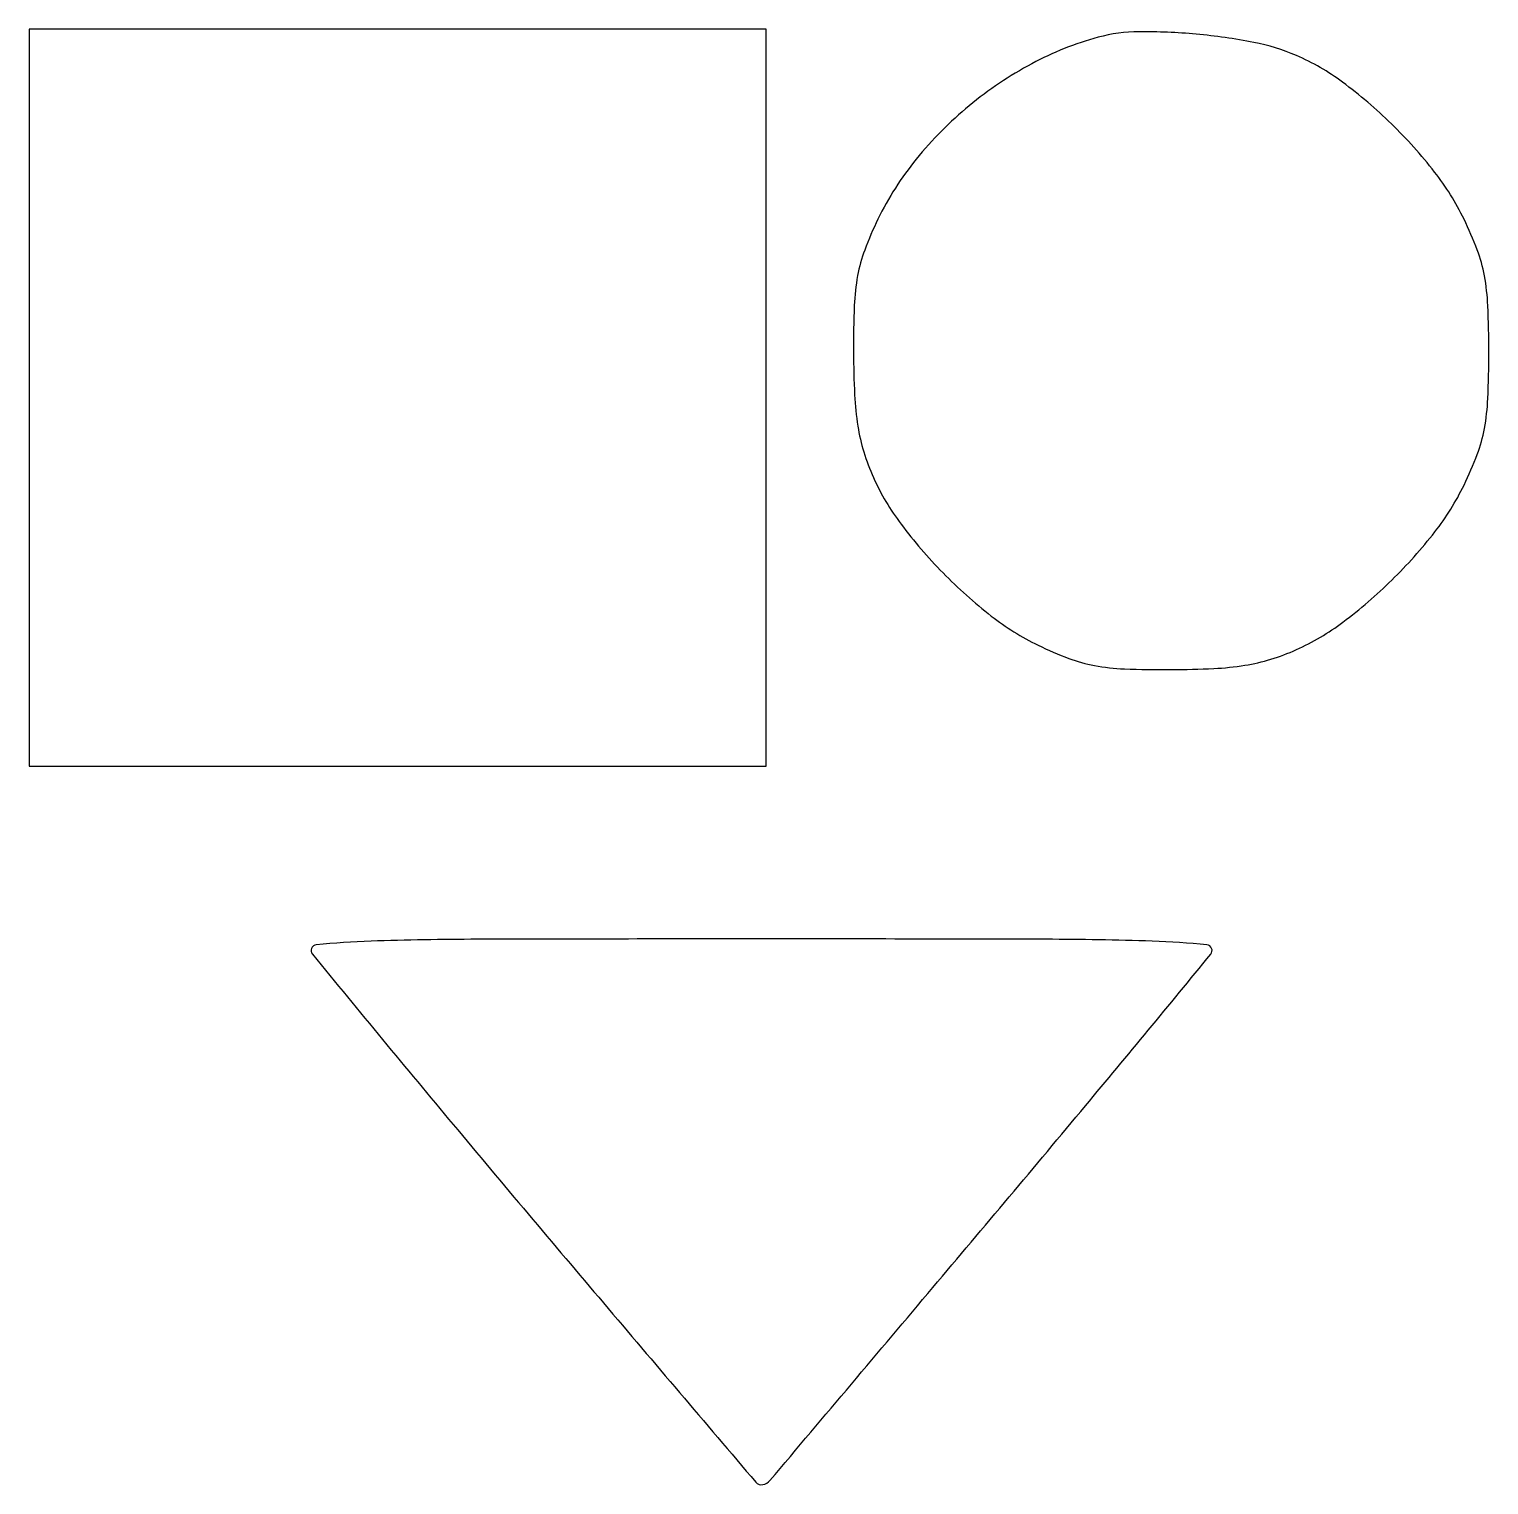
# Model space of a CAD drawing. Extents: x 20 to 180, y 20 to 180.
import ezdxf

# ---------------------------------------------------------------- set-up
doc = ezdxf.new("R2010")
doc.units = 0

msp = doc.modelspace()

# ---------------------------------------------------------------- linework, layer by layer
msp.add_lwpolyline([(20, 139.5), (20, 99), (60.5, 99), (101, 99), (101, 139.5), (101, 180), (60.5, 180), (20, 180)], close=True)
for points in [[(137.5, 179.110599, 0.057323), (130.190962, 176.201711, 0.049329), (123.32373, 171.585133, 0.04939), (117.502169, 165.719793, 0.057838), (113.290791, 159.111786, 0.022772), (111.834811, 155.727885, 0.044747), (111.050017, 152.907069, 0.036147), (110.688528, 149.623699, 0.010343), (110.602919, 144.5, 0.011026), (110.725457, 139.793634, 0.027506), (111.079399, 136.37217, 0.034803), (111.738381, 133.527739, 0.031707), (112.801297, 130.709242, 0.055201), (115.826668, 125.596427, 0.032941), (120.441437, 120.232456, 0.032865), (125.747702, 115.495495, 0.052851), (130.888214, 112.290791, 0.022772), (134.272115, 110.834811, 0.044747), (137.092931, 110.050017, 0.036147), (140.376301, 109.688528, 0.010343), (145.5, 109.602919, 0.011026), (150.206366, 109.725457, 0.027506), (153.62783, 110.079399, 0.034803), (156.472261, 110.738381, 0.031707), (159.290758, 111.801297, 0.055201), (164.403573, 114.826668, 0.032941), (169.767544, 119.441437, 0.032865), (174.504505, 124.747702, 0.052851), (177.709209, 129.888214, 0.022948), (179.159637, 133.262491, 0.043977), (179.951347, 136.099029, 0.035623), (180.326128, 139.399425, 0.010464), (180.432888, 144.5, 0.010464), (180.326128, 149.600575, 0.035623), (179.951347, 152.900971, 0.043977), (179.159637, 155.737509, 0.022948), (177.709209, 159.111786, 0.05296), (174.47996, 164.289159, 0.033421), (169.72411, 169.60004, 0.033581), (164.361427, 174.177112, 0.058092), (159.290758, 177.102882, 0.054129), (154.607492, 178.547118, 0.02478), (148.268571, 179.449635, 0.02456), (141.970477, 179.719151, 0.064566)], [(51.127555, 78.322815, 0.002476), (66.589979, 59.616856, 0.002096), (83.115653, 39.992848, 0.000152), (99.868085, 20.280172, 0.275378), (100.650047, 20.0135, 0.166659), (101.424961, 20.477014, 0.000091), (119.324154, 41.672749, 0.001392), (136.097832, 61.655637, 0.002431), (149.872445, 78.322815, 0.598238), (149.44961, 79.344365, 0.016539), (143.429666, 79.748499, 0.007874), (131.729297, 79.961574, 0.000615), (100.5, 80, 0.000615), (69.270703, 79.961574, 0.007874), (57.570334, 79.748499, 0.016539), (51.55039, 79.344365, 0.598238)]]:
    msp.add_lwpolyline(points, format="xyb", close=True)

doc.saveas('drawing.dxf')
